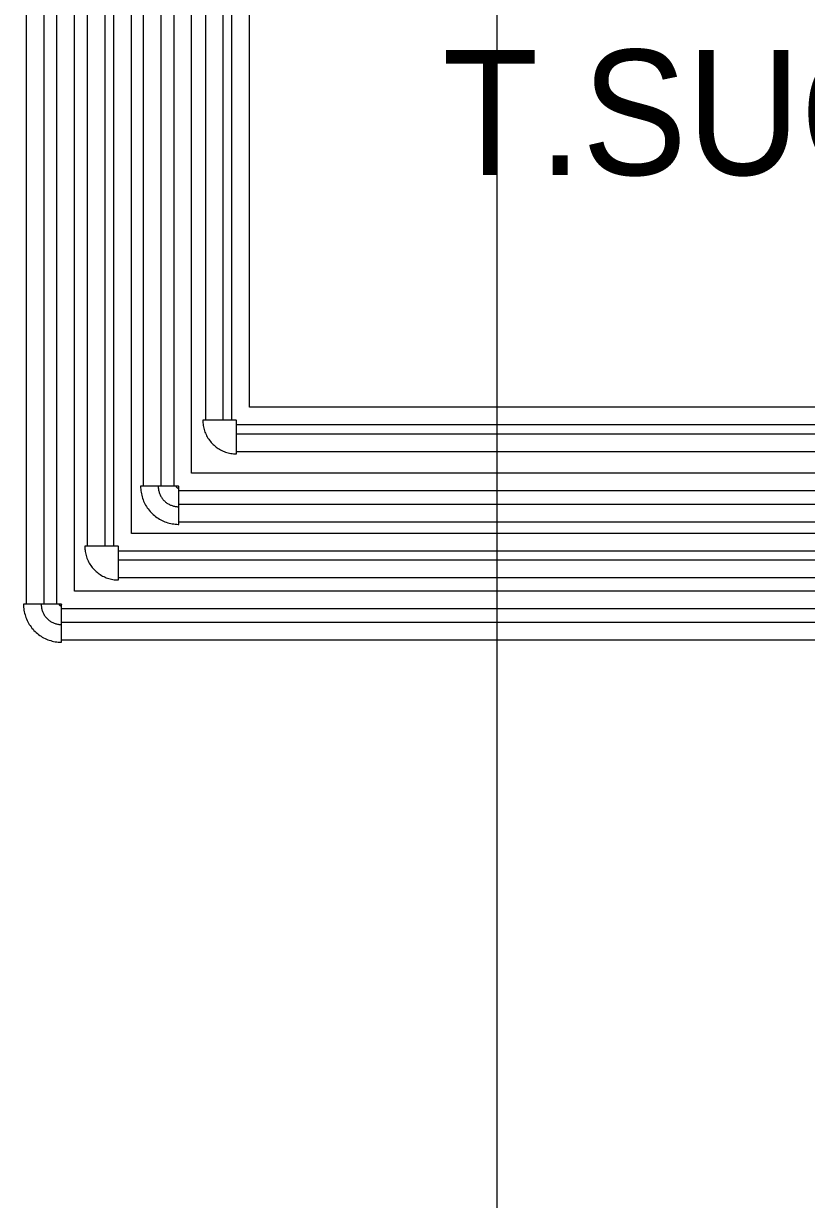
# Model space of a CAD drawing. Header units: metres. Extents: x 31.9 to 92.3, y -29 to 44.
# Drawn here: x 75.116 to 76.244, y -15.118 to -13.425 of the extents above; entities that cross this region are included whole.
import ezdxf

# ---------------------------------------------------------------- set-up
doc = ezdxf.new("R2010")
doc.units = ezdxf.units.M
doc.header["$LTSCALE"] = 100
doc.linetypes.add('HIDDEN JT', pattern=[0.0016, 0.001, -0.0006])
doc.layers.add('A-DETL', color=7, linetype='Continuous', lineweight=9, true_color=0x00a600)
for name, color, linetype, lineweight in [('Arqui', 8, 'Continuous', 0), ('P-PIPE', 7, 'Continuous', 18), ('P-PIPE-IDEN', 7, 'Continuous', 9)]:
    doc.layers.add(name, color=color, linetype=linetype, lineweight=lineweight)
doc.styles.add('SansSerif', font='SANSS__.TTF', dxfattribs={"width": 0.9, "height": 0.18})

# ---------------------------------------------------------------- blocks, each defined once
blk = doc.blocks.new('estructura etapa 3')
at = {"layer": 'Arqui'}
blk.add_line((-56.4036, -6655.2792), (-56.4036, -6714.8391), dxfattribs=at)
blk = doc.blocks.new('A$C59bbb444')
at = {"layer": 'Arqui'}
blk.add_blockref('estructura etapa 3', (100.3206, 6720.7245), dxfattribs=at)
blk = doc.blocks.new('Elbow - Welded - REFRIGERACION-V18-NIVEL 03')
at = {"layer": 'A-DETL', "color": 1, "linetype": 'HIDDEN JT', "true_color": 0xff0000, "flags": 128}
blk.add_lwpolyline([(-0.0131, 0.0163), (-0.0131, 0.0162), (-0.0132, 0.0161), (-0.0132, 0.0159), (-0.0132, 0.0158), (-0.0132, 0.0157), (-0.0132, 0.0156), (-0.0133, 0.0154), (-0.0133, 0.0153), (-0.0134, 0.0152), (-0.0134, 0.0151), (-0.0134, 0.015), (-0.0135, 0.0149), (-0.0136, 0.0147), (-0.0136, 0.0146), (-0.0137, 0.0145), (-0.0138, 0.0144), (-0.0139, 0.0143), (-0.0139, 0.0142), (-0.014, 0.0141), (-0.0141, 0.014), (-0.0142, 0.014), (-0.0143, 0.0139), (-0.0144, 0.0138), (-0.0145, 0.0137), (-0.0146, 0.0136), (-0.0147, 0.0136), (-0.0148, 0.0135), (-0.0149, 0.0135), (-0.0151, 0.0134), (-0.0152, 0.0134), (-0.0153, 0.0133), (-0.0154, 0.0133), (-0.0155, 0.0132), (-0.0157, 0.0132), (-0.0158, 0.0132), (-0.0159, 0.0132), (-0.016, 0.0132), (-0.0162, 0.0132), (-0.0163, 0.0131), (-0.0163, 0.0131)], dxfattribs=at)
at = {"layer": 'P-PIPE', "color": 1, "true_color": 0xff0000, "flags": 128}
for points in [[(-0.0163, -0.0131), (-0.0151, -0.0131), (-0.014, -0.0131), (-0.0128, -0.0129), (-0.0116, -0.0128), (-0.0105, -0.0126), (-0.0093, -0.0123), (-0.0082, -0.012), (-0.0071, -0.0117), (-0.0059, -0.0113), (-0.0048, -0.0108), (-0.0038, -0.0103), (-0.0027, -0.0098), (-0.0017, -0.0093), (-0.0007, -0.0086), (0.0003, -0.008), (0.0013, -0.0073), (0.0022, -0.0066), (0.0031, -0.0058), (0.004, -0.005), (0.0048, -0.0042), (0.0056, -0.0033), (0.0064, -0.0025), (0.0071, -0.0015), (0.0078, -0.0006), (0.0085, 0.0004), (0.0091, 0.0014), (0.0097, 0.0024), (0.0102, 0.0035), (0.0107, 0.0046), (0.0111, 0.0056), (0.0115, 0.0068), (0.0119, 0.0079), (0.0122, 0.009), (0.0125, 0.0102), (0.0127, 0.0113), (0.0129, 0.0125), (0.013, 0.0136), (0.0131, 0.0148), (0.0131, 0.016), (0.0131, 0.0163)], [(-0.0131, 0.0163), (-0.0131, 0.0162), (-0.0132, 0.0161), (-0.0132, 0.0159), (-0.0132, 0.0158), (-0.0132, 0.0157), (-0.0132, 0.0156), (-0.0133, 0.0154), (-0.0133, 0.0153), (-0.0134, 0.0152), (-0.0134, 0.0151), (-0.0134, 0.015), (-0.0135, 0.0149), (-0.0136, 0.0147), (-0.0136, 0.0146), (-0.0137, 0.0145), (-0.0138, 0.0144), (-0.0139, 0.0143), (-0.0139, 0.0142), (-0.014, 0.0141), (-0.0141, 0.014), (-0.0142, 0.014), (-0.0143, 0.0139), (-0.0144, 0.0138), (-0.0145, 0.0137), (-0.0146, 0.0136), (-0.0147, 0.0136), (-0.0148, 0.0135), (-0.0149, 0.0135), (-0.0151, 0.0134), (-0.0152, 0.0134), (-0.0153, 0.0133), (-0.0154, 0.0133), (-0.0155, 0.0132), (-0.0157, 0.0132), (-0.0158, 0.0132), (-0.0159, 0.0132), (-0.016, 0.0132), (-0.0162, 0.0132), (-0.0163, 0.0131)]]:
    blk.add_lwpolyline(points, dxfattribs=at)

msp = doc.modelspace()

# ---------------------------------------------------------------- linework, layer by layer
at = {"layer": 'A-DETL', "color": 11, "linetype": 'HIDDEN JT', "true_color": 0xff8080}
for p, q in [((75.4227, -13.996), (75.423, -13.996)), ((75.2528, -14.1775), (75.2531, -14.1775))]:
    msp.add_line(p, q, dxfattribs=at)
at = {"layer": 'A-DETL', "color": 1, "linetype": 'HIDDEN JT', "true_color": 0xff0000}
for p, q in [((75.3395, -14.091), (75.3398, -14.091)), ((75.1709, -14.2608), (75.1712, -14.2608))]:
    msp.add_line(p, q, dxfattribs=at)
at = {"layer": 'P-PIPE', "color": 1, "true_color": 0xff0000}
for p, q in [((75.12, -8.5393), (75.12, -14.2608)), ((75.1454, -8.5393), (75.1454, -14.2608)), ((75.1644, -14.2608), (75.1644, -8.5393)), ((75.1898, -14.2422), (75.1898, -8.5579)), ((75.2885, -8.7182), (75.2885, -14.091)), ((75.3139, -8.7182), (75.3139, -14.091)), ((75.333, -14.091), (75.333, -8.7182)), ((75.3584, -14.0724), (75.3584, -8.7368)), ((80.4979, -14.0724), (75.3584, -14.0724)), ((75.3394, -14.091), (75.2849, -14.091)), ((75.3398, -14.1459), (75.3398, -14.091)), ((80.4979, -14.0978), (75.3398, -14.0978)), ((75.3398, -14.1169), (80.4979, -14.1169)), ((75.3398, -14.1423), (80.4979, -14.1423)), ((76.7835, -14.2422), (75.1898, -14.2422)), ((75.1709, -14.2608), (75.1163, -14.2608)), ((75.1712, -14.3156), (75.1712, -14.2608)), ((76.7835, -14.2676), (75.1712, -14.2676)), ((75.1712, -14.2866), (76.7835, -14.2866)), ((75.1712, -14.312), (76.7835, -14.312))]:
    msp.add_line(p, q, dxfattribs=at)
at = {"layer": 'P-PIPE', "color": 11, "true_color": 0xff8080}
for p, q in [((75.2082, -8.6236), (75.2082, -14.1775)), ((75.2336, -8.6236), (75.2336, -14.1775)), ((75.2463, -14.1775), (75.2463, -8.6236)), ((75.2717, -14.1589), (75.2717, -8.6422)), ((75.3781, -8.79), (75.3781, -13.996)), ((75.4035, -8.79), (75.4035, -13.996)), ((75.4162, -13.996), (75.4162, -8.79)), ((75.4416, -13.9774), (75.4416, -8.8086)), ((80.5522, -13.9774), (75.4416, -13.9774)), ((75.4227, -13.996), (75.3745, -13.996)), ((75.423, -14.0445), (75.423, -13.996)), ((80.5522, -14.0028), (75.423, -14.0028)), ((75.423, -14.0155), (80.5522, -14.0155)), ((75.423, -14.0409), (80.5522, -14.0409)), ((76.7772, -14.1589), (75.2717, -14.1589)), ((75.2528, -14.1775), (75.2046, -14.1775)), ((75.2531, -14.226), (75.2531, -14.1775)), ((76.7772, -14.1843), (75.2531, -14.1843)), ((75.2531, -14.197), (76.7772, -14.197)), ((75.2531, -14.2224), (76.7772, -14.2224))]:
    msp.add_line(p, q, dxfattribs=at)
at = {"layer": 'P-PIPE', "color": 11, "true_color": 0xff8080, "flags": 128}
for points in [[(75.3745, -13.996), (75.3745, -13.9979), (75.3746, -13.9998), (75.3748, -14.0018), (75.3751, -14.0037), (75.3754, -14.0056), (75.3759, -14.0075), (75.3764, -14.0094), (75.3769, -14.0112), (75.3776, -14.0131), (75.3783, -14.0149), (75.3791, -14.0166), (75.38, -14.0184), (75.3809, -14.0201), (75.3819, -14.0217), (75.3829, -14.0234), (75.3841, -14.0249), (75.3853, -14.0265), (75.3865, -14.028), (75.3878, -14.0294), (75.3892, -14.0308), (75.3906, -14.0321), (75.3921, -14.0334), (75.3936, -14.0346), (75.3952, -14.0357), (75.3968, -14.0368), (75.3984, -14.0378), (75.4001, -14.0388), (75.4019, -14.0396), (75.4036, -14.0405), (75.4054, -14.0412), (75.4072, -14.0419), (75.4091, -14.0425), (75.4109, -14.043), (75.4128, -14.0434), (75.4147, -14.0438), (75.4167, -14.0441), (75.4186, -14.0443), (75.4205, -14.0444), (75.4225, -14.0445), (75.423, -14.0445)], [(75.2046, -14.1775), (75.2046, -14.1794), (75.2047, -14.1814), (75.2049, -14.1833), (75.2052, -14.1852), (75.2055, -14.1871), (75.206, -14.189), (75.2065, -14.1909), (75.207, -14.1928), (75.2077, -14.1946), (75.2084, -14.1964), (75.2092, -14.1982), (75.2101, -14.1999), (75.211, -14.2016), (75.212, -14.2033), (75.2131, -14.2049), (75.2142, -14.2065), (75.2154, -14.208), (75.2166, -14.2095), (75.2179, -14.2109), (75.2193, -14.2123), (75.2207, -14.2136), (75.2222, -14.2149), (75.2237, -14.2161), (75.2253, -14.2172), (75.2269, -14.2183), (75.2285, -14.2193), (75.2302, -14.2203), (75.232, -14.2212), (75.2337, -14.222), (75.2355, -14.2227), (75.2373, -14.2234), (75.2392, -14.224), (75.2411, -14.2245), (75.2429, -14.2249), (75.2449, -14.2253), (75.2468, -14.2256), (75.2487, -14.2258), (75.2506, -14.2259), (75.2526, -14.226), (75.2531, -14.226)]]:
    msp.add_lwpolyline(points, dxfattribs=at)
at = {"layer": 'P-PIPE', "color": 1, "true_color": 0xff0000, "flags": 128}
for points in [[(75.2849, -14.091), (75.2849, -14.0932), (75.2851, -14.0954), (75.2853, -14.0976), (75.2856, -14.0998), (75.286, -14.1019), (75.2865, -14.1041), (75.287, -14.1062), (75.2877, -14.1083), (75.2884, -14.1104), (75.2892, -14.1124), (75.2901, -14.1144), (75.2911, -14.1164), (75.2921, -14.1183), (75.2933, -14.1202), (75.2945, -14.122), (75.2958, -14.1238), (75.2971, -14.1255), (75.2985, -14.1272), (75.3, -14.1288), (75.3015, -14.1304), (75.3031, -14.1319), (75.3048, -14.1333), (75.3065, -14.1347), (75.3083, -14.136), (75.3101, -14.1372), (75.312, -14.1384), (75.3139, -14.1394), (75.3159, -14.1404), (75.3179, -14.1413), (75.3199, -14.1422), (75.3219, -14.1429), (75.324, -14.1436), (75.3261, -14.1442), (75.3283, -14.1447), (75.3304, -14.1451), (75.3326, -14.1454), (75.3348, -14.1457), (75.337, -14.1458), (75.3392, -14.1459), (75.3398, -14.1459)], [(75.1163, -14.2608), (75.1164, -14.263), (75.1165, -14.2651), (75.1167, -14.2673), (75.117, -14.2695), (75.1174, -14.2717), (75.1179, -14.2738), (75.1185, -14.2759), (75.1191, -14.278), (75.1199, -14.2801), (75.1207, -14.2821), (75.1216, -14.2841), (75.1225, -14.2861), (75.1236, -14.288), (75.1247, -14.2899), (75.1259, -14.2917), (75.1272, -14.2935), (75.1285, -14.2953), (75.13, -14.2969), (75.1314, -14.2986), (75.133, -14.3001), (75.1346, -14.3016), (75.1363, -14.3031), (75.138, -14.3044), (75.1397, -14.3057), (75.1416, -14.3069), (75.1434, -14.3081), (75.1453, -14.3092), (75.1473, -14.3101), (75.1493, -14.3111), (75.1513, -14.3119), (75.1534, -14.3127), (75.1555, -14.3133), (75.1576, -14.3139), (75.1597, -14.3144), (75.1619, -14.3148), (75.1641, -14.3152), (75.1662, -14.3154), (75.1684, -14.3156), (75.1706, -14.3156), (75.1712, -14.3156)]]:
    msp.add_lwpolyline(points, dxfattribs=at)
at = {"layer": 'P-PIPE', "color": 11, "true_color": 0xff8080}
for centre in [(75.423, -13.996), (75.2531, -14.1775)]:
    msp.add_arc(centre, 0.000329, 180, 270, dxfattribs=at)
at = {"layer": 'P-PIPE', "color": 1, "true_color": 0xff0000}
for centre, end in [((75.3398, -14.091), 270), ((75.3398, -14.091), 225), ((75.1712, -14.2608), 270), ((75.1712, -14.2608), 225)]:
    msp.add_arc(centre, 0.00035, 180, end, dxfattribs=at)

# ---------------------------------------------------------------- block references
at = {"layer": 'A-DETL', "color": 1, "linetype": 'HIDDEN JT', "true_color": 0xff0000, "rotation": 270}
for p in [(75.3234, -14.1074), (75.1549, -14.2771)]:
    msp.add_blockref('Elbow - Welded - REFRIGERACION-V18-NIVEL 03', p, dxfattribs=at)
at = {"layer": 'Arqui'}
msp.add_blockref('A$C59bbb444', (31.8807, -28.9743), dxfattribs=at)

# ---------------------------------------------------------------- texts
at = {"layer": 'P-PIPE-IDEN', "insert": (75.7193, -13.463), "char_height": 0.18, "width": 1.34924, "attachment_point": 1, "style": 'SansSerif'}
msp.add_mtext('T.SUC.5/8"', dxfattribs=at)

doc.saveas('drawing.dxf')
